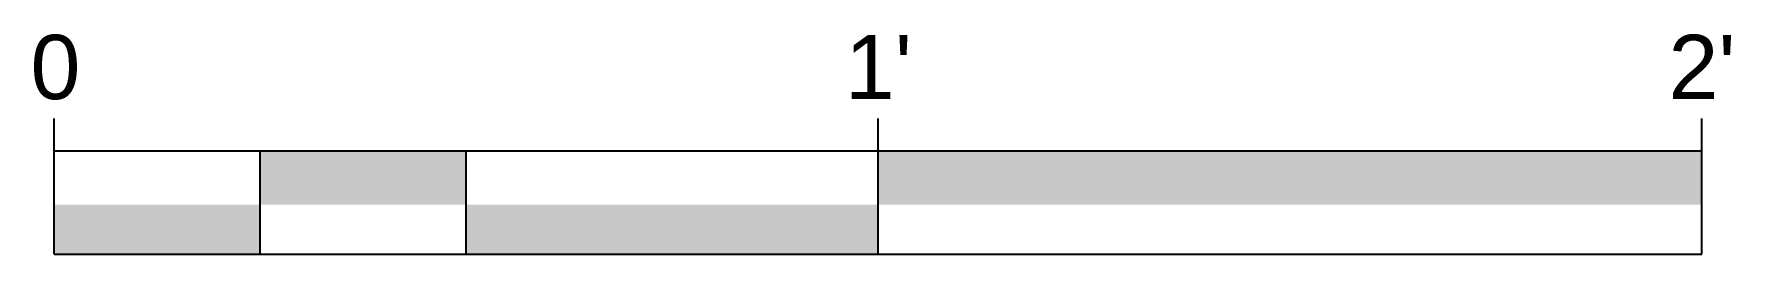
# Model space of a CAD drawing. Header units: metres. Extents: x -0.02 to 2.04, y 0 to 0.27.
import ezdxf
from ezdxf.enums import TextEntityAlignment as Align

# ---------------------------------------------------------------- set-up
doc = ezdxf.new("R2010")
doc.units = ezdxf.units.M
doc.layers.get('0').update_dxf_attribs({"color": 6})
doc.styles.get("Standard").update_dxf_attribs({"font": 'arial.ttf'})

msp = doc.modelspace()

# ---------------------------------------------------------------- linework, layer by layer
for p, q in [((0, 0.125), (0, 0.165)), ((1, 0.125), (1, 0.165)), ((2, 0.125), (2, 0.165)), ((2, 0.125), (0, 0.125)), ((0, 0), (0, 0.125)), ((0.25, 0), (0.25, 0.125)), ((0.5, 0), (0.5, 0.125)), ((1, 0), (1, 0.125)), ((2, 0), (2, 0.125)), ((0, 0), (2, 0))]:
    msp.add_line(p, q)
for points in [[(0.25, 0.125), (0.25, 0.06), (0.5, 0.125), (0.5, 0.06)], [(1, 0.125), (1, 0.06), (2, 0.125), (2, 0.06)], [(0, 0.06), (0, 0), (0.25, 0.06), (0.25, 0)], [(0.5, 0.06), (0.5, 0), (1, 0.06), (1, 0)]]:
    msp.add_solid(points)

# ---------------------------------------------------------------- texts
for s, height, p in [('0', 0.0781, (0.0015, 0.165)), ('0', 0.0781, (0.0015, 0.165)), ("1'", 0.07812, (1.0004, 0.165)), ("2'", 0.07812, (2, 0.165))]:
    msp.add_text(s, height=height).set_placement(p, align=Align.BOTTOM_CENTER)

doc.saveas('drawing.dxf')
